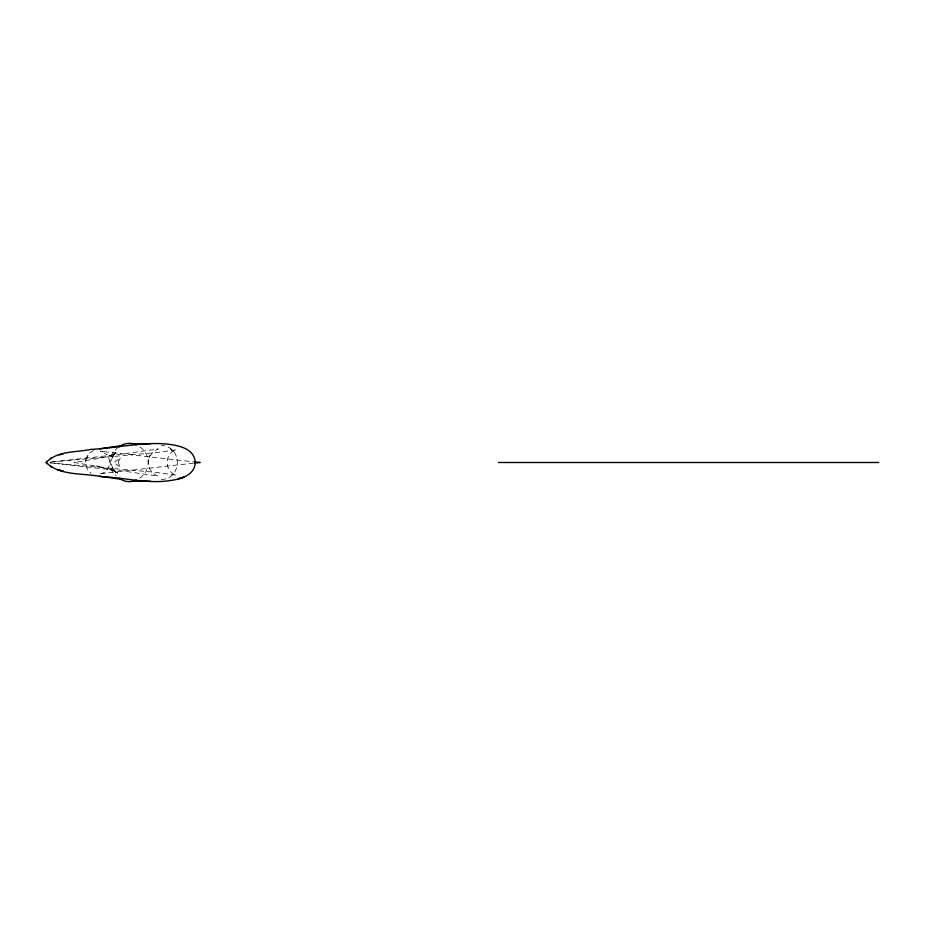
<?xml version="1.0" encoding="UTF-8"?>
<svg xmlns="http://www.w3.org/2000/svg" width="925" height="925" viewBox="0 0 925 925"><rect width="100%" height="100%" fill="white"/><g stroke="black" fill="none" stroke-linecap="round" stroke-linejoin="round"><path stroke-width="0.69" stroke-dasharray="4.62 3.47" d="M149.688 456.326L149.168 457.378L150.289 455.204C145.387 463.067 149.758 473.357 158.314 476.121L123.927 471.114L50.077 462.893M149.781 456.175L154.07 451.134L158.314 448.879L123.927 453.886L50.077 462.107M113.821 454.927L115.613 452.776L113 455.909C116.515 451.169 109.532 461.876 113.925 454.765C109.566 460.188 111.416 468.512 115.613 472.224L113.486 470.536L117.695 473.218L113.486 470.536M114.538 454.048C113.694 454.788 118.296 450.764 114.33 454.233L115.798 452.938L109.994 455.724L101.9 457.921L74.081 462.5L102.49 467.183L96.662 465.98L111.127 469.738L109.994 469.276L115.024 471.507M118.897 446.879C109.104 453.053 107.011 467.842 116.018 475.67M139.571 478.132C151.052 471.276 151.052 453.724 139.571 446.868M93.552 450.371L89.216 453.377L86.765 457.621L88.176 454.996C83.539 460.558 85.574 469.229 91.147 473.322M161.204 479.52C182.688 478.849 182.688 446.151 161.204 445.48M193.602 463.159L100.282 473.75L103.403 473.137L101.843 473.484C109.393 471.704 112.33 460.523 106.491 454.291L106.999 454.776L101.843 451.516L103.403 451.863L100.282 451.25L193.602 461.841M50.343 462.118L156.14 452.614L176.548 449.793C164.049 452.915 164.049 472.085 176.548 475.207L156.14 472.386L50.343 462.882M109.994 469.276L115.683 471.646M114.33 470.767L116.088 472.305M113 469.091L115.613 472.224M112.561 467.888L114.006 470.374M118.689 461.113L118.689 463.887L120.608 467.31L113.706 462.5L120.608 457.69L118.689 461.113M111.127 455.262L109.994 455.724L111.127 455.262M171.345 449.596L170.639 448.995L173.565 451.62L171.345 449.596"/><path stroke-width="1.39" d="M46.886 461.274L46.25 462.5C59.94 476.236 83.562 472.86 101.137 476.641C124.505 477.497 147.884 484.33 171.275 480.387C181.404 478.988 194.898 474.86 195.233 462.5C194.551 448.174 177.797 445.26 166.5 444C141.271 441.78 116.215 448.255 91.043 449.377C76.509 452.498 57.061 450.637 46.25 462.5L46.886 463.726M118.897 446.879C123.881 443.214 130.726 442.115 136.345 444.971M50.285 458.557L51.141 458.083M136.345 480.029C130.726 482.885 123.881 481.786 118.897 478.121M63.166 453.805L59.339 454.88M121.337 445.665L99.472 448.833M194.909 463.032L200.147 462.5L194.909 461.968M150.625 481.254L132.795 481.058M132.795 443.942L150.625 443.746M498.425 462.5L878.75 462.5M99.472 476.167L121.337 479.335M51.731 467.241L50.285 466.443M181.705 477.809L178.062 478.907L184.006 477.127L181.705 477.809M63.166 471.195L57.697 469.646L63.166 471.195"/></g></svg>
